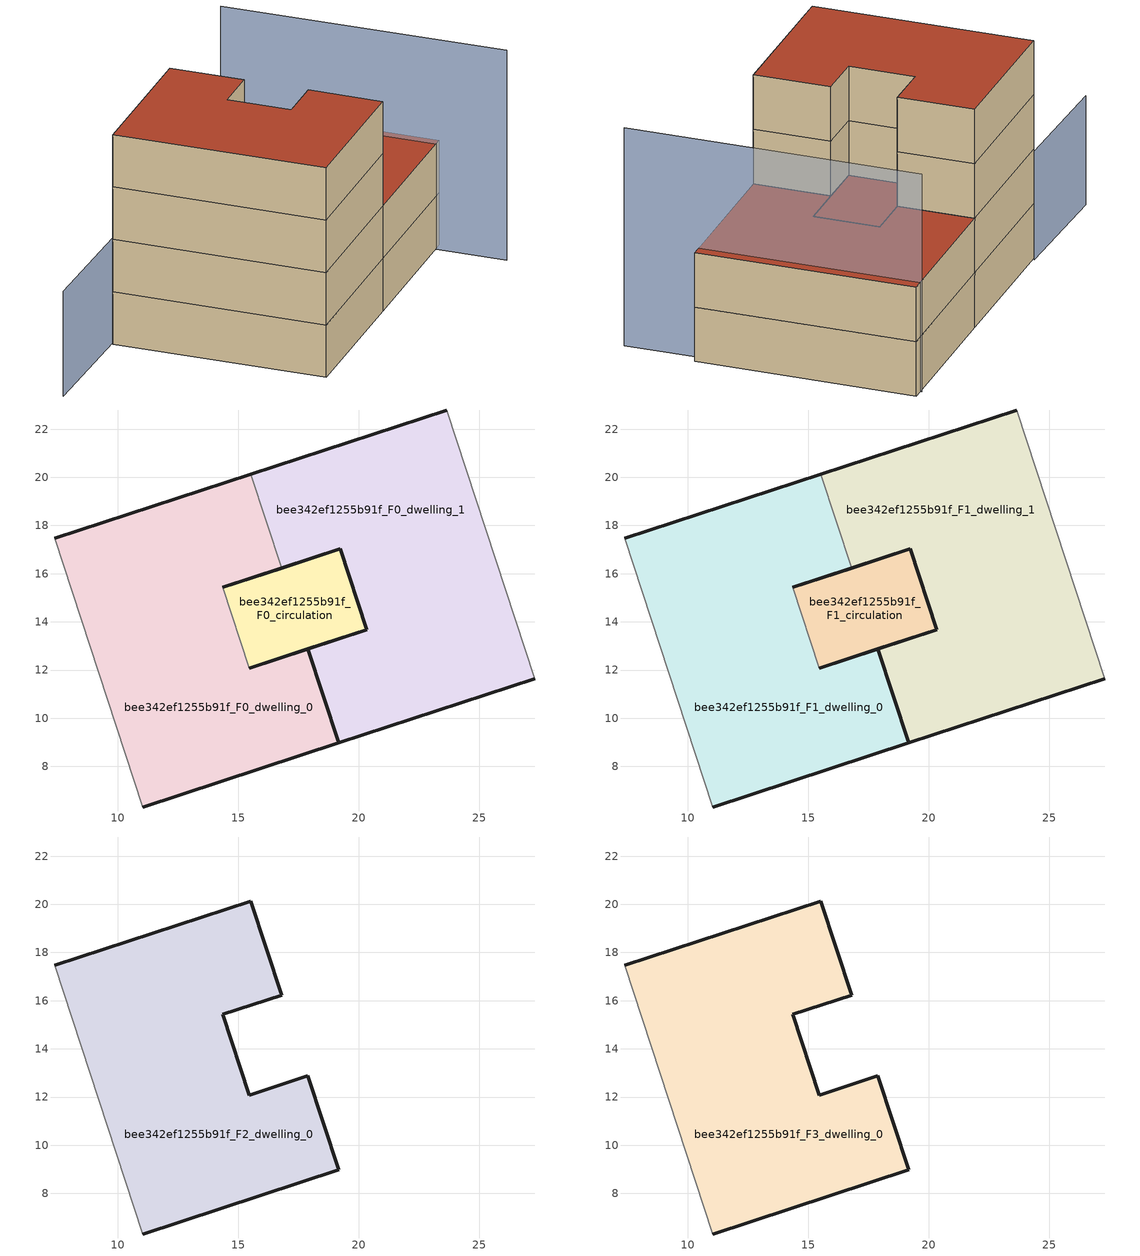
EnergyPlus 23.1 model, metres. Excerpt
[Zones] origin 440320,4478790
bee342ef1255b91f_F0_dwelling_0
 floor ground (EU_floor_Construction): 15.52,20.14 16.8,16.23 14.36,15.43 15.45,12.08 17.89,12.88 19.17,8.97 11.04,6.32 7.39,17.48 z0
 wall outside (EU_wall_Construction): 11.04,6.32 19.17,8.97 17.89,12.88 15.45,12.08 / 14.36,15.43 16.8,16.23 / 15.52,20.14 7.39,17.48 z0:3
 wall adiabatic (EU_wall_Construction): 7.39,17.48 11.04,6.32 z0:3
 wall to bee342ef1255b91f_F0_circulation (EU_wall_Construction): 15.45,12.08 14.36,15.43 z0:3
 wall to bee342ef1255b91f_F0_dwelling_1 (EU_wall_Construction): 16.8,16.23 15.52,20.14 z0:3
bee342ef1255b91f_F0_dwelling_1
 floor ground (EU_floor_Construction): 23.64,22.79 27.29,11.63 19.17,8.97 17.89,12.88 20.33,13.68 19.23,17.03 16.8,16.23 15.52,20.14 z0
 wall outside (EU_wall_Construction): 23.64,22.79 15.52,20.14 / 16.8,16.23 19.23,17.03 20.33,13.68 17.89,12.88 19.17,8.97 27.29,11.63 z0:3
 wall adiabatic (EU_wall_Construction): 27.29,11.63 23.64,22.79 z0:3
bee342ef1255b91f_F0_circulation
 floor ground (EU_floor_Construction): 19.23,17.03 20.33,13.68 15.45,12.08 14.36,15.43 z0
 wall outside (EU_wall_Construction): 15.45,12.08 20.33,13.68 19.23,17.03 14.36,15.43 z0:3
bee342ef1255b91f_F1_dwelling_0
 floor to bee342ef1255b91f_F0_dwelling_0 (EU_floor_Construction): 15.52,20.14 16.8,16.23 14.36,15.43 15.45,12.08 17.89,12.88 19.17,8.97 11.04,6.32 7.39,17.48 z3
 wall outside (EU_wall_Construction): 11.04,6.32 19.17,8.97 17.89,12.88 15.45,12.08 / 14.36,15.43 16.8,16.23 / 15.52,20.14 7.39,17.48 z3:6
 wall adiabatic (EU_wall_Construction): 7.39,17.48 11.04,6.32 z3:6
 wall to bee342ef1255b91f_F1_circulation (EU_wall_Construction): 15.45,12.08 14.36,15.43 z3:6
 wall to bee342ef1255b91f_F1_dwelling_1 (EU_wall_Construction): 16.8,16.23 15.52,20.14 z3:6
bee342ef1255b91f_F1_dwelling_1
 floor to bee342ef1255b91f_F0_dwelling_1 (EU_floor_Construction): 23.64,22.79 27.29,11.63 19.17,8.97 17.89,12.88 20.33,13.68 19.23,17.03 16.8,16.23 15.52,20.14 z3
 wall outside (EU_wall_Construction): 23.64,22.79 15.52,20.14 / 16.8,16.23 19.23,17.03 20.33,13.68 17.89,12.88 19.17,8.97 27.29,11.63 z3:6
 wall adiabatic (EU_wall_Construction): 27.29,11.63 23.64,22.79 z3:6
 roof outside (EU_roof_Construction): 27.29,11.63 23.64,22.79 15.52,20.14 16.8,16.23 19.23,17.03 20.33,13.68 17.89,12.88 19.17,8.97 z6
bee342ef1255b91f_F1_circulation
 floor to bee342ef1255b91f_F0_circulation (EU_floor_Construction): 19.23,17.03 20.33,13.68 15.45,12.08 14.36,15.43 z3
 wall outside (EU_wall_Construction): 15.45,12.08 20.33,13.68 19.23,17.03 14.36,15.43 z3:6
 roof outside (EU_roof_Construction): 20.33,13.68 19.23,17.03 14.36,15.43 15.45,12.08 z6
bee342ef1255b91f_F2_dwelling_0
 floor to bee342ef1255b91f_F1_dwelling_0 (EU_floor_Construction): 15.52,20.14 16.8,16.23 14.36,15.43 15.45,12.08 17.89,12.88 19.17,8.97 11.04,6.32 7.39,17.48 z6
 wall outside (EU_wall_Construction): 11.04,6.32 19.17,8.97 17.89,12.88 15.45,12.08 14.36,15.43 16.8,16.23 15.52,20.14 7.39,17.48 z6:9
 wall adiabatic (EU_wall_Construction): 7.39,17.48 11.04,6.32 z6:9
bee342ef1255b91f_F3_dwelling_0
 floor to bee342ef1255b91f_F2_dwelling_0 (EU_floor_Construction): 15.52,20.14 16.8,16.23 14.36,15.43 15.45,12.08 17.89,12.88 19.17,8.97 11.04,6.32 7.39,17.48 z9
 wall outside (EU_wall_Construction): 11.04,6.32 19.17,8.97 17.89,12.88 15.45,12.08 14.36,15.43 16.8,16.23 15.52,20.14 7.39,17.48 z9:12
 wall adiabatic (EU_wall_Construction): 7.39,17.48 11.04,6.32 z9:12
 roof outside (EU_roof_Construction): 19.17,8.97 17.89,12.88 15.45,12.08 14.36,15.43 16.8,16.23 15.52,20.14 7.39,17.48 11.04,6.32 z12
shading: 0.87,15.63 7.53,17.61 z0:6; 28.01,7.75 23.1,22.72 z0:12
[Building]
EU S2 Campaign: North Axis=0; Terrain=City; Solar Distribution=FullExterior
[Site:Location]
Madrid: Latitude=40.5; Longitude=-3.5; Time Zone=1; Elevation=609
[SizingPeriod:WeatherFileDays]
AnnualSizingPeriod: Begin Month=1; Begin Day of Month=1; End Month=12; End Day of Month=31; Day of Week for Start Day=Monday; Use Weather File Daylight Saving Period=No; Use Weather File Rain and Snow Indicators=No
[MATERIAL]
EU_InternalMass_Material: Roughness=MediumRough; Thickness=0.1; Conductivity=1; Density=1800; Specific Heat=900; Thermal Absorptance=0.9; Solar Absorptance=0.7; Visible Absorptance=0.7
[MATERIAL:NOMASS] Roughness=MediumRough; Thermal Absorptance=0.9; Solar Absorptance=0.7; Visible Absorptance=0.7
Name | Thermal Resistance
EU_wall_NoMass | 1.60022
EU_roof_NoMass | 1.57597
EU_floor_NoMass | 0.470652
[CONSTRUCTION]
EU_wall_Construction: EU_wall_NoMass
EU_roof_Construction: EU_roof_NoMass
EU_floor_Construction: EU_floor_NoMass
EU_InternalMass_Construction: EU_InternalMass_Material
[ZONE] Type=1; Multiplier=1; Ceiling Height=autocalculate; Floor Area=autocalculate; Part of Total Floor Area=Yes
Name | Volume
bee342ef1255b91f_F0_dwelling_0; bee342ef1255b91f_F1_dwelling_0; bee342ef1255b91f_F2_dwelling_0; bee342ef1255b91f_F3_dwelling_0; bee342ef1255b91f_F0_dwelling_1; bee342ef1255b91f_F1_dwelling_1 | 274.041
bee342ef1255b91f_F0_circulation; bee342ef1255b91f_F1_circulation | 54.2058
[INTERNALMASS] Construction=EU_InternalMass_Construction
Name | Zone or ZoneList | Surface Area
bee342ef1255b91f_F0_dwelling_0_EU_InternalMass | bee342ef1255b91f_F0_dwelling_0 | 91.347
bee342ef1255b91f_F0_dwelling_1_EU_InternalMass | bee342ef1255b91f_F0_dwelling_1 | 91.347
bee342ef1255b91f_F1_dwelling_0_EU_InternalMass | bee342ef1255b91f_F1_dwelling_0 | 91.347
bee342ef1255b91f_F1_dwelling_1_EU_InternalMass | bee342ef1255b91f_F1_dwelling_1 | 91.347
bee342ef1255b91f_F2_dwelling_0_EU_InternalMass | bee342ef1255b91f_F2_dwelling_0 | 200.853
bee342ef1255b91f_F3_dwelling_0_EU_InternalMass | bee342ef1255b91f_F3_dwelling_0 | 200.853
[OTHEREQUIPMENT] Fuel Type=Electricity; Design Level Calculation Method=Watts/Area; Power per Zone Floor Area=1; Fraction Latent=0; Fraction Radiant=0; Fraction Lost=0; Carbon Dioxide Generation Rate=0; EndUse Subcategory=EU_Step8_InternalGains
Name | Zone or ZoneList or Space or SpaceList | Schedule
EU_Step8_InternalGain_bee342ef1255b91f_F0_dwelling_0_f000 | bee342ef1255b91f_F0_dwelling_0 | EU_Step8_GainSchedule_bee342ef1255b91f_F0_dwelling_0_f000
EU_Step8_InternalGain_bee342ef1255b91f_F0_dwelling_1_f000 | bee342ef1255b91f_F0_dwelling_1 | EU_Step8_GainSchedule_bee342ef1255b91f_F0_dwelling_1_f000
EU_Step8_InternalGain_bee342ef1255b91f_F1_dwelling_0_f000 | bee342ef1255b91f_F1_dwelling_0 | EU_Step8_GainSchedule_bee342ef1255b91f_F1_dwelling_0_f000
EU_Step8_InternalGain_bee342ef1255b91f_F1_dwelling_1_f000 | bee342ef1255b91f_F1_dwelling_1 | EU_Step8_GainSchedule_bee342ef1255b91f_F1_dwelling_1_f000
EU_Step8_InternalGain_bee342ef1255b91f_F2_dwelling_0_f000 | bee342ef1255b91f_F2_dwelling_0 | EU_Step8_GainSchedule_bee342ef1255b91f_F2_dwelling_0_f000
EU_Step8_InternalGain_bee342ef1255b91f_F3_dwelling_0_f000 | bee342ef1255b91f_F3_dwelling_0 | EU_Step8_GainSchedule_bee342ef1255b91f_F3_dwelling_0_f000
[ZONEINFILTRATION:DESIGNFLOWRATE] Schedule=EU_AlwaysOn; Design Flow Rate Calculation Method=Flow/Area; Flow Rate per Floor Area=0.0005; Constant Term Coefficient=1; Temperature Term Coefficient=0; Velocity Term Coefficient=0; Velocity Squared Term Coefficient=0
Name | Zone or ZoneList or Space or SpaceList
EU_Circulation_Infiltration_bee342ef1255b91f_F0_circulation | bee342ef1255b91f_F0_circulation
EU_Circulation_Infiltration_bee342ef1255b91f_F1_circulation | bee342ef1255b91f_F1_circulation
[ZONEVENTILATION:DESIGNFLOWRATE] Schedule=EU_AlwaysOn; Design Flow Rate Calculation Method=AirChanges/Hour; Air Changes per Hour=0.480704; Ventilation Type=Natural; Fan Pressure Rise=0; Fan Total Efficiency=1; Constant Term Coefficient=1; Temperature Term Coefficient=0; Velocity Term Coefficient=0; Velocity Squared Term Coefficient=0; Minimum Indoor Temperature=-100; Maximum Indoor Temperature=100; Delta Temperature=-100; Minimum Outdoor Temperature=-100; Maximum Outdoor Temperature=100; Maximum Wind Speed=40
Name | Zone or ZoneList or Space or SpaceList
EU_ConstantAir_bee342ef1255b91f_F0_dwelling_0 | bee342ef1255b91f_F0_dwelling_0
EU_ConstantAir_bee342ef1255b91f_F0_dwelling_1 | bee342ef1255b91f_F0_dwelling_1
EU_ConstantAir_bee342ef1255b91f_F1_dwelling_0 | bee342ef1255b91f_F1_dwelling_0
EU_ConstantAir_bee342ef1255b91f_F1_dwelling_1 | bee342ef1255b91f_F1_dwelling_1
EU_ConstantAir_bee342ef1255b91f_F2_dwelling_0 | bee342ef1255b91f_F2_dwelling_0
EU_ConstantAir_bee342ef1255b91f_F3_dwelling_0 | bee342ef1255b91f_F3_dwelling_0
[HVACTEMPLATE:THERMOSTAT] Constant Heating Setpoint=20; Constant Cooling Setpoint=50
EU_HeatOnly_bee342ef1255b91f_F0_dwelling_0; EU_HeatOnly_bee342ef1255b91f_F0_dwelling_1; EU_HeatOnly_bee342ef1255b91f_F1_dwelling_0; EU_HeatOnly_bee342ef1255b91f_F1_dwelling_1; EU_HeatOnly_bee342ef1255b91f_F2_dwelling_0; EU_HeatOnly_bee342ef1255b91f_F3_dwelling_0
[HVACTEMPLATE:ZONE:IDEALLOADSAIRSYSTEM] System Availability Schedule=EU_AlwaysOn; Maximum Heating Supply Air Temperature=50; Minimum Cooling Supply Air Temperature=13; Maximum Heating Supply Air Humidity Ratio=0.0156; Minimum Cooling Supply Air Humidity Ratio=0.0077; Heating Limit=NoLimit; Cooling Limit=NoLimit; Heating Availability Schedule=EU_AlwaysOn; Cooling Availability Schedule=EU_CoolingOff; Dehumidification Control Type=ConstantSensibleHeatRatio; Cooling Sensible Heat Ratio=0.7; Dehumidification Setpoint=60; Humidification Control Type=None; Humidification Setpoint=30; Outdoor Air Method=None; Outdoor Air Flow Rate per Person=0.00944; Outdoor Air Flow Rate per Zone Floor Area=0; Outdoor Air Flow Rate per Zone=0; Demand Controlled Ventilation Type=None; Outdoor Air Economizer Type=NoEconomizer; Heat Recovery Type=None; Sensible Heat Recovery Effectiveness=0.7; Latent Heat Recovery Effectiveness=0.65
Name | Template Thermostat
bee342ef1255b91f_F0_dwelling_0 | EU_HeatOnly_bee342ef1255b91f_F0_dwelling_0
bee342ef1255b91f_F0_dwelling_1 | EU_HeatOnly_bee342ef1255b91f_F0_dwelling_1
bee342ef1255b91f_F1_dwelling_0 | EU_HeatOnly_bee342ef1255b91f_F1_dwelling_0
bee342ef1255b91f_F1_dwelling_1 | EU_HeatOnly_bee342ef1255b91f_F1_dwelling_1
bee342ef1255b91f_F2_dwelling_0 | EU_HeatOnly_bee342ef1255b91f_F2_dwelling_0
bee342ef1255b91f_F3_dwelling_0 | EU_HeatOnly_bee342ef1255b91f_F3_dwelling_0
[SIZING:ZONE] Zone Cooling Design Supply Air Temperature Input Method=SupplyAirTemperature; Zone Cooling Design Supply Air Temperature=13; Zone Heating Design Supply Air Temperature Input Method=SupplyAirTemperature; Zone Heating Design Supply Air Temperature=50; Zone Cooling Design Supply Air Humidity Ratio=0.008; Zone Heating Design Supply Air Humidity Ratio=0.008; Cooling Design Air Flow Method=DesignDay; Cooling Design Air Flow Rate=0; Cooling Minimum Air Flow per Zone Floor Area=0.000762; Cooling Minimum Air Flow=0; Cooling Minimum Air Flow Fraction=0.2; Heating Design Air Flow Method=DesignDay; Heating Design Air Flow Rate=0; Heating Maximum Air Flow per Zone Floor Area=0.002032; Heating Maximum Air Flow=0.141576; Heating Maximum Air Flow Fraction=0.3; Account for Dedicated Outdoor Air System=No; Dedicated Outdoor Air System Control Strategy=NeutralSupplyAir; Dedicated Outdoor Air Low Setpoint Temperature for Design=autosize; Dedicated Outdoor Air High Setpoint Temperature for Design=autosize; Zone Load Sizing Method=Sensible Load Only No Latent Load; Zone Latent Cooling Design Supply Air Humidity Ratio Input Method=HumidityRatioDifference; Zone Cooling Design Supply Air Humidity Ratio Difference=0.005; Zone Latent Heating Design Supply Air Humidity Ratio Input Method=HumidityRatioDifference; Zone Humidification Design Supply Air Humidity Ratio Difference=0.005
bee342ef1255b91f_F0_dwelling_0; bee342ef1255b91f_F0_dwelling_1; bee342ef1255b91f_F1_dwelling_0; bee342ef1255b91f_F1_dwelling_1; bee342ef1255b91f_F2_dwelling_0; bee342ef1255b91f_F3_dwelling_0
[SCHEDULE:CONSTANT]
Name | Hourly Value
EU_AlwaysOn | 1
EU_CoolingOff | 0
[SCHEDULE:FILE] Column Number=1; Rows to Skip at Top=0; Number of Hours of Data=8760; Column Separator=Comma; Interpolate to Timestep=No; Minutes per Item=60; Adjust Schedule for Daylight Savings=Yes
Name | File
EU_Step8_GainSchedule_bee342ef1255b91f_F0_dwelling_0_f000 | ../../schedules/bee342ef1255b91f/bee342ef1255b91f_F0_dwelling_0_f000_gain.csv
EU_Step8_GainSchedule_bee342ef1255b91f_F0_dwelling_1_f000 | ../../schedules/bee342ef1255b91f/bee342ef1255b91f_F0_dwelling_1_f000_gain.csv
EU_Step8_GainSchedule_bee342ef1255b91f_F1_dwelling_0_f000 | ../../schedules/bee342ef1255b91f/bee342ef1255b91f_F1_dwelling_0_f000_gain.csv
EU_Step8_GainSchedule_bee342ef1255b91f_F1_dwelling_1_f000 | ../../schedules/bee342ef1255b91f/bee342ef1255b91f_F1_dwelling_1_f000_gain.csv
EU_Step8_GainSchedule_bee342ef1255b91f_F2_dwelling_0_f000 | ../../schedules/bee342ef1255b91f/bee342ef1255b91f_F2_dwelling_0_f000_gain.csv
EU_Step8_GainSchedule_bee342ef1255b91f_F3_dwelling_0_f000 | ../../schedules/bee342ef1255b91f/bee342ef1255b91f_F3_dwelling_0_f000_gain.csv
